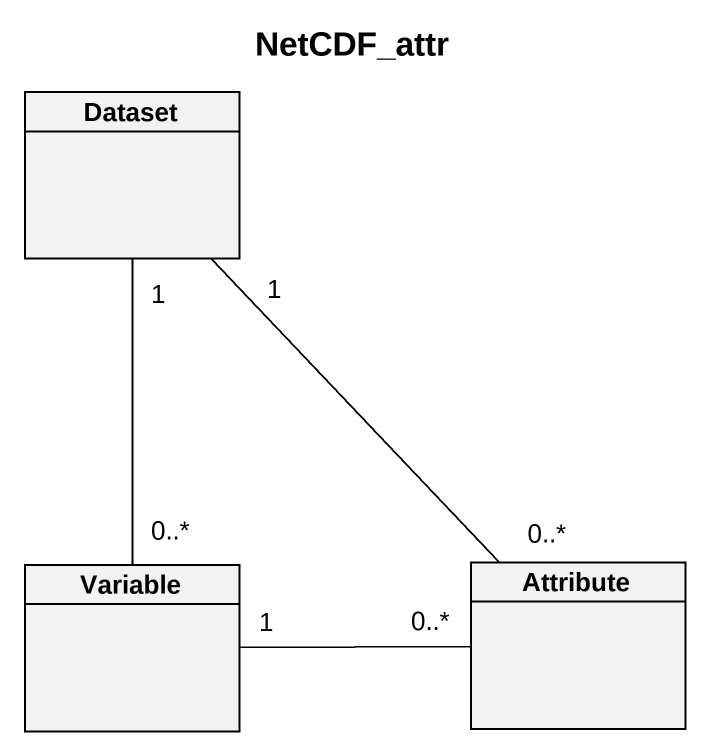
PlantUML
@startuml
title NetCDF_attr
hide circle
hide empty members
class Dataset
class Variable
class Attribute
Dataset "1" -- "0..*" Variable
Variable "1" -right- "0..*" Attribute
Attribute "0..*" -up- "1" Dataset
@enduml
